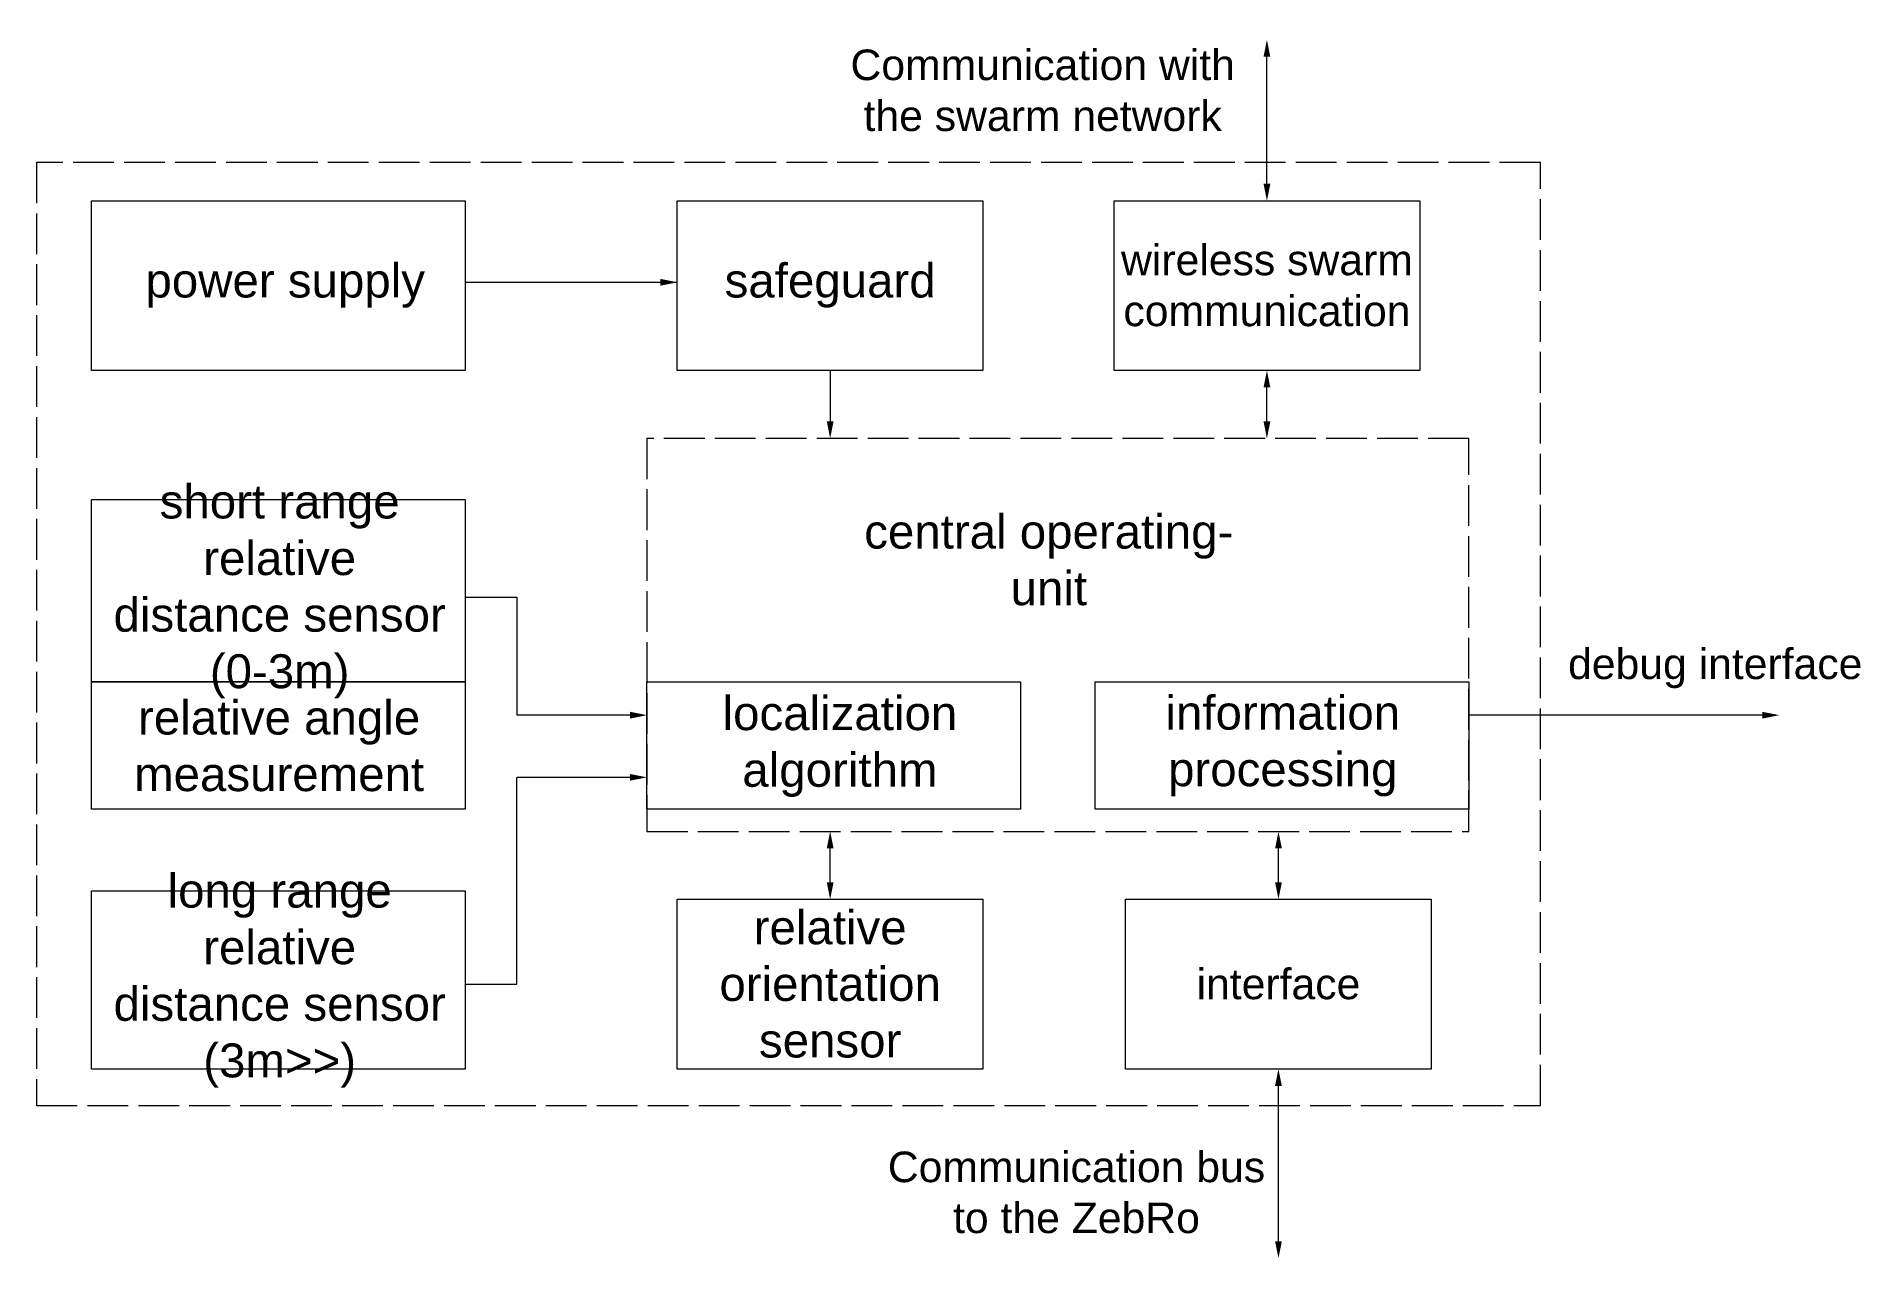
# Model space of a CAD drawing. Header units: millimetres. Extents: x 42 to 579, y 5 to 366.
import ezdxf

# ---------------------------------------------------------------- set-up
doc = ezdxf.new("R2010")
doc.units = ezdxf.units.MM
doc.linetypes.add('ACAD_ISO02W100', pattern=[15, 12, -3])
doc.styles.get("Standard").update_dxf_attribs({"font": 'arial.ttf'})

msp = doc.modelspace()

# ---------------------------------------------------------------- linework, layer by layer
at = {"lineweight": 15}
for p, q in [((404.51, 322.66), (404.51, 360.06)), ((168.43, 293.64), (230.9, 293.64)), ((275.9, 267.66), (275.9, 252.66)), ((404.51, 252.66), (404.51, 262.66)), ((168.43, 200.92), (183.63, 200.92)), ((183.63, 200.92), (183.63, 166.13)), ((216.95, 166.13), (183.63, 166.13)), ((550.36, 166.13), (463.95, 166.13)), ((216.95, 147.82), (183.63, 147.82)), ((183.63, 86.9), (183.63, 147.82)), ((275.9, 116.9), (275.9, 126.9)), ((407.9, 116.9), (407.9, 126.9)), ((168.43, 86.9), (183.63, 86.9)), ((407.9, 11.19), (407.9, 56.9))]:
    msp.add_line(p, q, dxfattribs=at)
for points in [[(404.51, 365.06, 0, 2, 0), (404.51, 360.06, 2, 2, 0)], [(404.51, 317.66, 0, 2, 0), (404.51, 322.66, 2, 2, 0)], [(230.9, 293.64, 0, 2, 0), (225.9, 293.64, 2, 2, 0)], [(404.51, 267.66, 0, 2, 0), (404.51, 262.66, 2, 2, 0)], [(275.9, 247.66, 0, 2, 0), (275.9, 252.66, 2, 2, 0)], [(404.51, 247.66, 0, 2, 0), (404.51, 252.66, 2, 2, 0)], [(221.95, 166.13, 0, 2, 0), (216.95, 166.13, 2, 2, 0)], [(555.36, 166.13, 0, 2, 0), (550.36, 166.13, 2, 2, 0)], [(221.95, 147.82, 0, 2, 0), (216.95, 147.82, 2, 2, 0)], [(275.9, 131.9, 0, 2, 0), (275.9, 126.9, 2, 2, 0)], [(407.9, 131.9, 0, 2, 0), (407.9, 126.9, 2, 2, 0)], [(275.9, 111.9, 0, 2, 0), (275.9, 116.9, 2, 2, 0)], [(407.9, 111.9, 0, 2, 0), (407.9, 116.9, 2, 2, 0)], [(407.9, 61.9, 0, 2, 0), (407.9, 56.9, 2, 2, 0)], [(407.9, 6.19, 0, 2, 0), (407.9, 11.19, 2, 2, 0)]]:
    msp.add_lwpolyline(points, format="xyseb", dxfattribs=at)
at = {"linetype": 'ACAD_ISO02W100', "lineweight": 15}
for points in [[(42.2, 51.13), (485.01, 51.13), (485.01, 328.94), (42.2, 328.94)], [(221.95, 131.9), (463.95, 131.9), (463.95, 247.66), (221.95, 247.66)]]:
    msp.add_lwpolyline(points, close=True, dxfattribs=at)
at = {"lineweight": 15}
for points in [[(58.43, 317.66), (168.43, 317.66), (168.43, 267.66), (58.43, 267.66)], [(230.9, 317.66), (320.9, 317.66), (320.9, 267.66), (230.9, 267.66)], [(359.51, 317.66), (449.51, 317.66), (449.51, 267.66), (359.51, 267.66)], [(58.43, 229.64), (168.43, 229.64), (168.43, 175.92), (58.43, 175.92)], [(58.43, 175.92), (168.43, 175.92), (168.43, 138.42), (58.43, 138.42)], [(221.95, 175.92), (331.95, 175.92), (331.95, 138.42), (221.95, 138.42)], [(353.95, 175.92), (463.95, 175.92), (463.95, 138.42), (353.95, 138.42)], [(58.43, 114.39), (168.43, 114.39), (168.43, 61.9), (58.43, 61.9)], [(230.9, 111.9), (320.9, 111.9), (320.9, 61.9), (230.9, 61.9)], [(362.9, 111.9), (452.9, 111.9), (452.9, 61.9), (362.9, 61.9)]]:
    msp.add_lwpolyline(points, close=True, dxfattribs=at)

# ---------------------------------------------------------------- texts
at = {"lineweight": 15, "char_height": 10, "attachment_point": 5}
for s, width, insert in [('\\pt90;{\\H0.9x;Communication with the swarm network}', 119.2977, (338.48, 350.14)), ('\\pt90;{\\H0.9x;wireless swarm\\Pcommunication}', 100, (404.51, 292.66)), ('power supply', 100, (115.44, 292.66)), ('safeguard', 100, (275.9, 292.66)), ('short range relative distance sensor (0-3m)', 100, (113.81, 202.57)), ('central operating-\\Punit', 203.957, (340.28, 211.8)), ('\\pt90;{\\H0.9x;debug interface}', 119.2977, (536.51, 179.91)), ('localization algorithm', 100, (278.77, 156.88)), ('information processing', 100, (409.17, 157.03)), ('relative angle measurement', 100, (113.65, 157.03)), ('long range relative distance sensor (3m>>)', 100, (113.81, 87.94)), ('relative orientation sensor', 100, (275.9, 86.9)), ('\\pt90;{\\H0.9x;interface}', 100, (407.9, 86.9)), ('\\pt90;{\\H0.9x;Communication bus to the ZebRo}', 119.2977, (348.43, 25.51))]:
    msp.add_mtext_dynamic_manual_height_columns(s, width=width, gutter_width=12.5, heights=[0], dxfattribs=dict(at, insert=insert))

doc.saveas('drawing.dxf')
